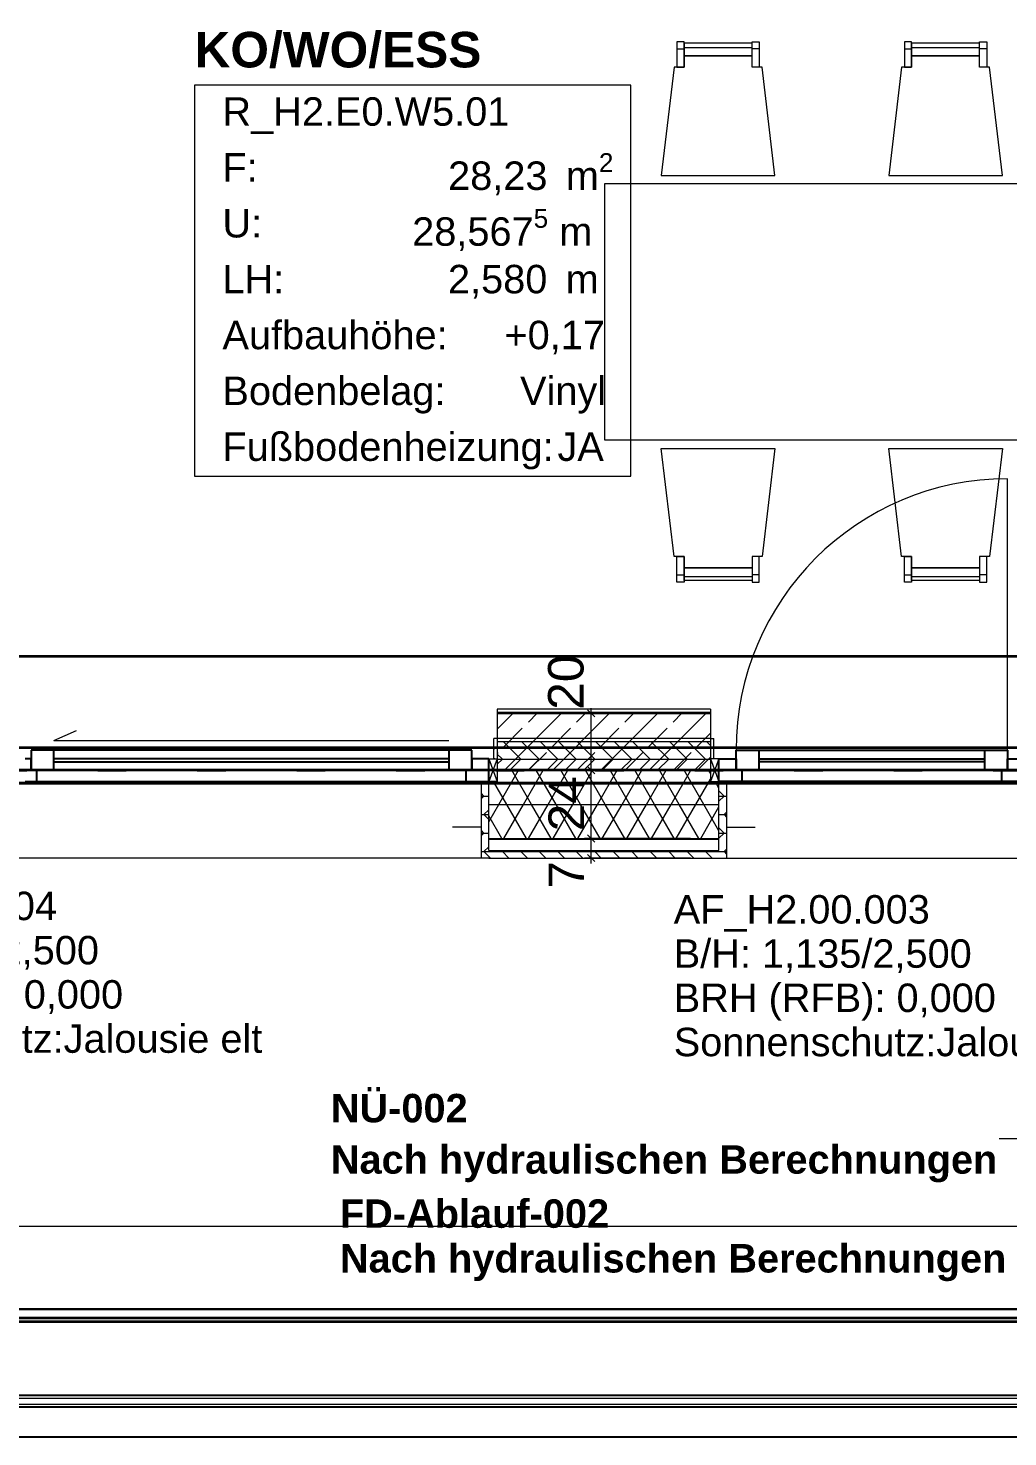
# Model space of a CAD drawing. Extents: x 0 to 42, y 0 to 29.7.
# Drawn here: x 22.124 to 25.57, y 6.129 to 11.083 of the extents above; entities that cross this region are included whole.
import ezdxf
from ezdxf.xclip import XClip

# ---------------------------------------------------------------- set-up
doc = ezdxf.new("R2010")
doc.units = 0
doc.header["$MEASUREMENT"] = 0
doc.header["$XCLIPFRAME"] = 0
for name, pattern in [('Achse', [115, 0, -40, 75, 0]), ('Punktlinie_ eng', [0.0125, 0, -0.0125]), ('Wipeout_Contour', [50, 0, -50])]:
    doc.linetypes.add(name, pattern=pattern)
for name, color, linetype in [('0_30 - Räume', 7, 'Continuous'), ('331 - Tragende Außenwände.Statisch erforderlich', 7, 'Continuous'), ('339 - Außenwände_ sonstiges.Attika Holz_ Geländer_ Handläufe_ Werbung', 7, 'Continuous'), ('339 - Rohbau_ sonstiges.Attika massiv_ Lichtschächte', 7, 'Continuous'), ('351 - Deckenkonstruktionen.Decken', 7, 'Continuous'), ('352 - Deckenbeläge.Fußbodenaufbauten', 7, 'Continuous'), ('361 - Dachkonstruktionen.Unterdach', 7, 'Continuous'), ('363 - Dachbeläge.Oberdach_ Balkonbeläge_ Beläge Dachterrasse_ Gründach', 7, 'Continuous'), ('411 - Abwasseranlagen.Rinnen_ Gullis am Gebäude', 7, 'Continuous'), ('5_00 - WP Ausbau - Bemaßung', 7, 'Continuous'), ('611 - Allgemeine Ausstattung.Möbel', 7, 'Continuous')]:
    doc.layers.add(name, color=color, linetype=linetype)
doc.styles.add('ERSTELLTER_STIL_1', font='arial.ttf')
doc.styles.add('ERSTELLTER_STIL_2', font='arial.ttf')
pattern_1 = [(0, (26.131676, 15.72738), (0, 0.065), []), (45, (26.13168, 15.72738), (-0.13, 0.13), [0.091924, -0.091924]), (45, (26.19668, 15.72738), (-0.13, 0.13), [0.091924, -0.091924]), (45, (26.26168, 15.72738), (-0.13, 0.13), [0.091924, -0.091924]), (45, (26.32668, 15.72738), (-0.13, 0.13), [0.091924, -0.091924]), (315, (26.13168, 15.72738), (0.13, 0.13), [0.091924, -0.091924]), (315, (26.19668, 15.72738), (0.13, 0.13), [0.091924, -0.091924]), (315, (26.26168, 15.72738), (0.13, 0.13), [0.091924, -0.091924]), (315, (26.32668, 15.72738), (0.13, 0.13), [0.091924, -0.091924])]
pattern_2 = [(60, (26.131676, 15.72738), (-0.0649519, 0.0375), []), (120, (26.131676, 15.72738), (0.0649519, 0.0375), [])]
pattern_3 = [(45, (26.131676, 15.72738), (-0.01767767, 0.01767767), [0, -0.025])]

# ---------------------------------------------------------------- blocks, each defined once
blk = doc.blocks.new('Zeichnung_1_1', base_point=(26.1317, 15.7274))
at = {"layer": '331 - Tragende Außenwände.Statisch erforderlich', "linetype": 'Continuous', "lineweight": 18}
h = blk.add_hatch(dxfattribs=at)
h.set_pattern_fill('Verputz_0001', color=9, style=0, pattern_type=2)
h.set_pattern_definition([(0, (26.13168, 15.72738), (0, 0.0866025), [0, -0.05]), (0, (26.15668, 15.77068), (0, 0.0866025), [0, -0.05])])
h.paths.add_polyline_path([(24.524, 8.6885), (23.7739, 8.6885), (23.7739, 8.6735), (24.524, 8.6735)])
at = {"layer": '331 - Tragende Außenwände.Statisch erforderlich', "linetype": 'Continuous', "lineweight": 18, "true_color": 0x00a800}
h = blk.add_hatch(dxfattribs=at)
h.set_pattern_fill('Beton__Stahlbeton_0001', color=94, style=0, pattern_type=2)
h.set_pattern_definition([(45, (26.13168, 15.72738), (-0.0848528, 0.0848528), []), (45, (26.08925, 15.76981), (-0.0848528, 0.0848528), [0.09, -0.03])])
h.paths.add_polyline_path([(24.524, 8.6735), (23.7739, 8.6735), (23.7739, 8.4735), (24.524, 8.4735)])
at = {"layer": '331 - Tragende Außenwände.Statisch erforderlich', "linetype": 'Continuous', "lineweight": 18, "true_color": 0x9f9f9f}
h = blk.add_hatch(dxfattribs=at)
h.set_pattern_fill('Gips_0001', color=253, style=0, pattern_type=2)
h.set_pattern_definition(pattern_3)
h.paths.add_polyline_path([(23.7739, 8.5855), (23.7619, 8.5855), (23.7619, 8.5135), (23.7739, 8.5135), (23.7739, 8.5735)])
h = blk.add_hatch(dxfattribs=at)
h.set_pattern_fill('Gips_0001', color=253, style=0, pattern_type=2)
h.set_pattern_definition(pattern_3)
h.paths.add_polyline_path([(24.5237, 8.5855), (23.7739, 8.5855), (23.7739, 8.5735), (24.5237, 8.5735)])
at = {"layer": '331 - Tragende Außenwände.Statisch erforderlich', "linetype": 'Continuous', "lineweight": 18, "true_color": 0x05000d}
h = blk.add_hatch(dxfattribs=at)
h.set_pattern_fill('Holz__Sperrholz_2__0001', color=178, style=0, pattern_type=2)
h.set_pattern_definition(pattern_1)
h.paths.add_polyline_path([(23.7739, 8.5135), (23.7739, 8.4735), (24.5237, 8.4735), (24.5237, 8.5135), (24.5237, 8.5735), (23.7739, 8.5735)])
at = {"layer": '331 - Tragende Außenwände.Statisch erforderlich', "linetype": 'Continuous', "lineweight": 18, "true_color": 0x9f9f9f}
h = blk.add_hatch(dxfattribs=at)
h.set_pattern_fill('Gips_0001', color=253, style=0, pattern_type=2)
h.set_pattern_definition(pattern_3)
h.paths.add_polyline_path([(24.5237, 8.5855), (24.5237, 8.5735), (24.5237, 8.5135), (24.5357, 8.5135), (24.5357, 8.5855)])
at = {"layer": '331 - Tragende Außenwände.Statisch erforderlich', "linetype": 'Continuous', "lineweight": 18, "true_color": 0x05000d}
h = blk.add_hatch(dxfattribs=at)
h.set_pattern_fill('Dämmung__weich_0001', color=178, style=0, pattern_type=2)
h.set_pattern_definition(pattern_2)
h.paths.add_polyline_path([(23.7739, 8.4335), (23.7439, 8.4335), (23.7439, 8.3535), (24.5537, 8.3535), (24.5537, 8.4335), (24.5237, 8.4335), (24.5237, 8.4735), (23.7739, 8.4735)])
at = {"layer": '331 - Tragende Außenwände.Statisch erforderlich', "linetype": 'Continuous', "lineweight": 18, "true_color": 0x7e5900}
h = blk.add_hatch(dxfattribs=at)
h.set_pattern_fill('Holz__Sperrholz_2__0001', color=46, style=0, pattern_type=2)
h.set_pattern_definition(pattern_1)
h.paths.add_polyline_path([(23.7169, 8.1645), (23.7439, 8.1645), (23.7439, 8.1915), (23.7439, 8.4335), (23.7169, 8.4335)])
h = blk.add_hatch(dxfattribs=at)
h.set_pattern_fill('Holz__Sperrholz_2__0001', color=46, style=0, pattern_type=2)
h.set_pattern_definition(pattern_1)
h.paths.add_polyline_path([(24.5807, 8.1645), (24.5807, 8.4335), (24.5537, 8.4335), (24.5537, 8.1915), (24.5537, 8.1645)])
at = {"layer": '331 - Tragende Außenwände.Statisch erforderlich', "linetype": 'Continuous', "lineweight": 18, "true_color": 0x05000d}
h = blk.add_hatch(dxfattribs=at)
h.set_pattern_fill('Dämmung__weich_0001', color=178, style=0, pattern_type=2)
h.set_pattern_definition(pattern_2)
h.paths.add_polyline_path([(23.7439, 8.2335), (24.5537, 8.2335), (24.5537, 8.3535), (23.7439, 8.3535)])
at = {"layer": '331 - Tragende Außenwände.Statisch erforderlich', "linetype": 'Continuous', "lineweight": 18, "true_color": 0x0099e6}
blk.add_hatch(color=142, dxfattribs=at).paths.add_polyline_path([(23.7439, 8.2315), (24.5537, 8.2315), (24.5537, 8.2335), (23.7439, 8.2335)])
at = {"layer": '331 - Tragende Außenwände.Statisch erforderlich', "linetype": 'Continuous', "lineweight": 18, "true_color": 0x7e5900}
h = blk.add_hatch(dxfattribs=at)
h.set_pattern_fill('Holz__Sperrholz_2__0001', color=46, style=0, pattern_type=2)
h.set_pattern_definition(pattern_1)
h.paths.add_polyline_path([(23.7439, 8.1645), (24.5537, 8.1645), (24.5537, 8.1915), (23.7439, 8.1915)])
at = {"layer": '0_30 - Räume', "color": 178, "linetype": 'Continuous', "lineweight": 18, "ltscale": 20, "true_color": 0x05000d}
for p, q in [((24.244, 10.8823), (22.709, 10.8823)), ((22.709, 10.8823), (22.709, 9.5073)), ((24.244, 9.5073), (24.244, 10.8823)), ((22.709, 9.5073), (24.244, 9.5073))]:
    blk.add_line(p, q, dxfattribs=at)
at = {"layer": '331 - Tragende Außenwände.Statisch erforderlich', "color": 178, "linetype": 'Continuous', "lineweight": 18, "ltscale": 20, "true_color": 0x05000d}
for p, q in [((25.5687, 8.5435), (25.5687, 9.4985)), ((22.2139, 8.5785), (22.2939, 8.6135)), ((22.2139, 8.5785), (23.6039, 8.5785)), ((23.7619, 8.5135), (23.7619, 8.5855)), ((23.7739, 8.5855), (23.7619, 8.5855)), ((23.7739, 8.5855), (23.7619, 8.5855)), ((23.7619, 8.5135), (23.7619, 8.5855)), ((24.5237, 8.5735), (23.7739, 8.5735)), ((23.7739, 8.5735), (23.7739, 8.5135)), ((24.5237, 8.5855), (24.5357, 8.5855)), ((24.5237, 8.5855), (24.5357, 8.5855)), ((24.5237, 8.5735), (24.5237, 8.5135)), ((24.5357, 8.5135), (24.5357, 8.5855)), ((24.5357, 8.5135), (24.5357, 8.5855)), ((23.7439, 8.5135), (23.7739, 8.4335)), ((23.7739, 8.5135), (23.7439, 8.4335)), ((23.7739, 8.4735), (24.5237, 8.4735)), ((24.5537, 8.5135), (24.5237, 8.4335)), ((24.5237, 8.5135), (24.5537, 8.4335)), ((23.7169, 8.4335), (23.7169, 8.1645)), ((23.7169, 8.4335), (23.7169, 8.1645)), ((23.7439, 8.1915), (23.7439, 8.4335)), ((24.5537, 8.1915), (24.5537, 8.4335)), ((24.5807, 8.4335), (24.5807, 8.1645)), ((24.5807, 8.4335), (24.5807, 8.1645)), ((23.7439, 8.3535), (24.5537, 8.3535)), ((23.7439, 8.2335), (24.5537, 8.2335)), ((23.7439, 8.2315), (24.5537, 8.2315)), ((23.7439, 8.1915), (24.5537, 8.1915)), ((23.7169, 8.1645), (19.8309, 8.1645)), ((23.7439, 8.1645), (23.7169, 8.1645)), ((23.7439, 8.1645), (23.7169, 8.1645)), ((24.5537, 8.1645), (24.5807, 8.1645)), ((24.5537, 8.1645), (24.5807, 8.1645)), ((24.5807, 8.1645), (25.6017, 8.1645))]:
    blk.add_line(p, q, dxfattribs=at)
at = {"layer": '331 - Tragende Außenwände.Statisch erforderlich', "color": 178, "linetype": 'Continuous', "lineweight": 35, "ltscale": 20, "true_color": 0x05000d}
blk.add_line((24.524, 8.6735), (23.7739, 8.6735), dxfattribs=at)
at = {"layer": '331 - Tragende Außenwände.Statisch erforderlich', "color": 178, "linetype": 'Continuous', "lineweight": 25, "ltscale": 20, "true_color": 0x05000d}
for p, q in [((22.2139, 8.5435), (22.1339, 8.5435)), ((22.1339, 8.5435), (22.1339, 8.4735)), ((23.6039, 8.5435), (22.2139, 8.5435)), ((22.2139, 8.4735), (22.2139, 8.5435)), ((23.6839, 8.5435), (23.6039, 8.5435)), ((23.6039, 8.5435), (23.6039, 8.4735)), ((23.6839, 8.4735), (23.6839, 8.5435)), ((24.6137, 8.4735), (24.6137, 8.5435)), ((24.6137, 8.5435), (24.6937, 8.5435)), ((24.6937, 8.5435), (25.4887, 8.5435)), ((24.6937, 8.5435), (24.6937, 8.4735)), ((25.4887, 8.4735), (25.4887, 8.5435)), ((25.4887, 8.5435), (25.5687, 8.5435)), ((25.5687, 8.5435), (25.5687, 8.4735)), ((22.1339, 8.5135), (22.1139, 8.5135)), ((22.1339, 8.4735), (22.1339, 8.5135)), ((22.1539, 8.4735), (22.1339, 8.4735)), ((22.1339, 8.4735), (22.2139, 8.4735)), ((22.1539, 8.4335), (22.1539, 8.4735)), ((23.6039, 8.5135), (22.2139, 8.5135)), ((22.2139, 8.5035), (23.6039, 8.5035)), ((22.2139, 8.4735), (23.6039, 8.4735)), ((23.6039, 8.4735), (23.6839, 8.4735)), ((23.6839, 8.4735), (23.6639, 8.4735)), ((23.6639, 8.4735), (23.6639, 8.4335)), ((23.7439, 8.5135), (23.6839, 8.5135)), ((23.6839, 8.5135), (23.6839, 8.4735)), ((23.7439, 8.4335), (23.7439, 8.5135)), ((24.5537, 8.5135), (24.6137, 8.5135)), ((24.5537, 8.4335), (24.5537, 8.5135)), ((24.6137, 8.5135), (24.6137, 8.4735)), ((24.6137, 8.4735), (24.6337, 8.4735)), ((24.6937, 8.4735), (24.6137, 8.4735)), ((24.6337, 8.4735), (24.6337, 8.4335)), ((24.6937, 8.5135), (25.4887, 8.5135)), ((25.4887, 8.5035), (24.6937, 8.5035)), ((25.4887, 8.4735), (24.6937, 8.4735)), ((25.5687, 8.4735), (25.4887, 8.4735)), ((25.5487, 8.4335), (25.5487, 8.4735)), ((25.5487, 8.4735), (25.5687, 8.4735)), ((25.5687, 8.4735), (25.5687, 8.5135)), ((25.5687, 8.5135), (25.6287, 8.5135)), ((22.1139, 8.4335), (22.1539, 8.4335)), ((22.1539, 8.4335), (23.6639, 8.4335)), ((23.6639, 8.4335), (23.7439, 8.4335)), ((24.6337, 8.4335), (24.5537, 8.4335)), ((25.5487, 8.4335), (24.6337, 8.4335)), ((25.6287, 8.4335), (25.5487, 8.4335))]:
    blk.add_line(p, q, dxfattribs=at)
at = {"layer": '331 - Tragende Außenwände.Statisch erforderlich', "color": 178, "linetype": 'Achse', "lineweight": 18, "ltscale": 20, "true_color": 0x05000d}
for p, q in [((23.7169, 8.4335), (23.7169, 8.2735)), ((24.5807, 8.4335), (24.5807, 8.2735)), ((23.7169, 8.2735), (19.8309, 8.2735)), ((24.5807, 8.2735), (25.6017, 8.2735))]:
    blk.add_line(p, q, dxfattribs=at)
at = {"layer": '331 - Tragende Außenwände.Statisch erforderlich', "color": 178, "linetype": 'Continuous', "lineweight": 18, "ltscale": 20, "true_color": 0x05000d, "flags": 128}
for points in [[(24.524, 8.6885), (23.7739, 8.6885)], [(23.7739, 8.6885), (23.7739, 8.6735)], [(23.7739, 8.6735), (23.7739, 8.4735)], [(24.524, 8.6885), (24.524, 8.6735)], [(24.524, 8.6735), (24.524, 8.4735)], [(24.5237, 8.5855), (23.7739, 8.5855)], [(23.7739, 8.4735), (24.524, 8.4735)], [(23.7439, 8.1645), (24.5537, 8.1645)]]:
    blk.add_lwpolyline(points, dxfattribs=at)
for points in [[(23.7439, 8.5135), (23.7739, 8.5135), (23.7739, 8.4335), (23.7439, 8.4335)], [(24.5537, 8.5135), (24.5237, 8.5135), (24.5237, 8.4335), (24.5537, 8.4335)]]:
    blk.add_lwpolyline(points, close=True, dxfattribs=at)
at = {"layer": '331 - Tragende Außenwände.Statisch erforderlich', "color": 178, "linetype": 'Continuous', "lineweight": 18, "ltscale": 20, "true_color": 0x05000d}
blk.add_arc((25.5687, 8.5435), 0.955, 90, 180, dxfattribs=at)
at = {"layer": '351 - Deckenkonstruktionen.Decken', "color": 178, "linetype": 'Continuous', "lineweight": 35, "ltscale": 20, "true_color": 0x05000d, "flags": 128}
blk.add_lwpolyline([(18.8187, 15.7634), (18.8187, 8.4285), (26.1597, 8.4285), (26.1597, 15.7634), (24.2441, 15.7634), (20.9388, 15.7634), (20.0288, 15.7634)], close=True, dxfattribs=at)
at = {"layer": '351 - Deckenkonstruktionen.Decken', "color": 178, "linetype": 'Punktlinie_ eng', "lineweight": 35, "ltscale": 20, "true_color": 0x05000d, "flags": 128}
blk.add_lwpolyline([(18.8687, 8.4735), (26.0397, 8.4735), (26.0397, 15.6354), (23.5087, 15.6354), (19.9541, 15.6354), (18.8687, 15.6354)], close=True, dxfattribs=at)
at = {"layer": '352 - Deckenbeläge.Fußbodenaufbauten', "color": 178, "linetype": 'Continuous', "lineweight": 35, "ltscale": 20, "true_color": 0x05000d, "flags": 128}
blk.add_lwpolyline([(18.9812, 8.5535), (26.0397, 8.5535), (26.0397, 12.9697), (18.9812, 12.9697)], close=True, dxfattribs=at)
at = {"layer": '361 - Dachkonstruktionen.Unterdach', "color": 178, "linetype": 'Continuous', "lineweight": 35, "ltscale": 20, "true_color": 0x05000d, "flags": 128}
blk.add_lwpolyline([(26.1597, 8.8735), (18.8187, 8.8735), (18.8187, 6.3535), (26.1597, 6.3535)], close=True, dxfattribs=at)
at = {"layer": '363 - Dachbeläge.Oberdach_ Balkonbeläge_ Beläge Dachterrasse_ Gründach', "color": 178, "linetype": 'Continuous', "lineweight": 35, "ltscale": 20, "true_color": 0x05000d, "flags": 128}
for points in [[(11.4778, 6.4735), (26.1597, 6.4735), (26.1597, 8.4735), (11.4778, 8.4735)], [(11.4778, 6.4735), (26.1597, 6.4735), (26.1597, 8.4285), (11.4778, 8.4285)]]:
    blk.add_lwpolyline(points, close=True, dxfattribs=at)
blk.add_lwpolyline([(11.4778, 8.4285), (26.1597, 8.4285)], dxfattribs=at)
at = {"layer": '411 - Abwasseranlagen.Rinnen_ Gullis am Gebäude', "color": 178, "linetype": 'Continuous', "lineweight": 18, "ltscale": 20, "true_color": 0x05000d}
blk.add_line((25.7383, 7.1777), (25.5388, 7.1777), dxfattribs=at)
at = {"layer": '5_00 - WP Ausbau - Bemaßung', "color": 178, "linetype": 'Continuous', "lineweight": 18, "ltscale": 20, "true_color": 0x05000d}
for p, q in [((24.4541, 8.6735), (24.0807, 8.6735)), ((24.1166, 8.661), (24.0916, 8.686)), ((24.1041, 8.6735), (24.1041, 8.6922)), ((24.1041, 8.4735), (24.1041, 8.6735)), ((24.4541, 8.4735), (24.0807, 8.4735)), ((24.0916, 8.486), (24.1166, 8.461)), ((24.1041, 8.2335), (24.1041, 8.4735)), ((24.4541, 8.2335), (24.0807, 8.2335)), ((24.0916, 8.246), (24.1166, 8.221)), ((24.1041, 8.1645), (24.1041, 8.2335)), ((24.0916, 8.177), (24.1166, 8.152)), ((24.4541, 8.1645), (24.0807, 8.1645)), ((24.1041, 8.1457), (24.1041, 8.1645)), ((11.6459, 6.8703), (25.9915, 6.8703))]:
    blk.add_line(p, q, dxfattribs=at)
at = {"layer": '611 - Allgemeine Ausstattung.Möbel', "color": 9, "linetype": 'Continuous', "lineweight": 18, "ltscale": 20}
for p, q in [((24.406, 11.0102), (24.431, 11.0102)), ((24.431, 11.0152), (24.6703, 11.0152)), ((24.6953, 11.0102), (24.6703, 11.0102)), ((25.206, 11.0102), (25.231, 11.0102)), ((25.231, 11.0152), (25.4703, 11.0152)), ((25.4953, 11.0102), (25.4703, 11.0102)), ((24.406, 9.1602), (24.431, 9.1602)), ((24.431, 9.1552), (24.6703, 9.1552)), ((24.6953, 9.1602), (24.6703, 9.1602)), ((25.206, 9.1602), (25.231, 9.1602)), ((25.231, 9.1552), (25.4703, 9.1552)), ((25.4953, 9.1602), (25.4703, 9.1602))]:
    blk.add_line(p, q, dxfattribs=at)
at = {"layer": '611 - Allgemeine Ausstattung.Möbel', "color": 9, "linetype": 'Continuous', "lineweight": 18, "ltscale": 20, "flags": 128}
for points in [[(24.406, 10.9452), (24.431, 10.9452), (24.431, 11.0352), (24.406, 11.0352)], [(24.431, 10.9852), (24.6703, 10.9852), (24.6703, 11.0302), (24.431, 11.0302)], [(24.6953, 10.9452), (24.6703, 10.9452), (24.6703, 11.0352), (24.6953, 11.0352)], [(25.206, 10.9452), (25.231, 10.9452), (25.231, 11.0352), (25.206, 11.0352)], [(25.231, 10.9852), (25.4703, 10.9852), (25.4703, 11.0302), (25.231, 11.0302)], [(25.4953, 10.9452), (25.4703, 10.9452), (25.4703, 11.0352), (25.4953, 11.0352)], [(24.3507, 10.5652), (24.7507, 10.5652), (24.7054, 10.9452), (24.6703, 10.9452), (24.6703, 10.9852), (24.431, 10.9852), (24.431, 10.9452), (24.3959, 10.9452)], [(25.1507, 10.5652), (25.5507, 10.5652), (25.5054, 10.9452), (25.4703, 10.9452), (25.4703, 10.9852), (25.231, 10.9852), (25.231, 10.9452), (25.1959, 10.9452)], [(24.1507, 9.6352), (25.7507, 9.6352), (25.7507, 10.5352), (24.1507, 10.5352)], [(24.3507, 9.6052), (24.7507, 9.6052), (24.7054, 9.2252), (24.6703, 9.2252), (24.6703, 9.1852), (24.431, 9.1852), (24.431, 9.2252), (24.3959, 9.2252)], [(25.1507, 9.6052), (25.5507, 9.6052), (25.5054, 9.2252), (25.4703, 9.2252), (25.4703, 9.1852), (25.231, 9.1852), (25.231, 9.2252), (25.1959, 9.2252)], [(24.406, 9.2252), (24.431, 9.2252), (24.431, 9.1352), (24.406, 9.1352)], [(24.6953, 9.2252), (24.6703, 9.2252), (24.6703, 9.1352), (24.6953, 9.1352)], [(25.206, 9.2252), (25.231, 9.2252), (25.231, 9.1352), (25.206, 9.1352)], [(25.4953, 9.2252), (25.4703, 9.2252), (25.4703, 9.1352), (25.4953, 9.1352)], [(24.431, 9.1852), (24.6703, 9.1852), (24.6703, 9.1402), (24.431, 9.1402)], [(25.231, 9.1852), (25.4703, 9.1852), (25.4703, 9.1402), (25.231, 9.1402)]]:
    blk.add_lwpolyline(points, close=True, dxfattribs=at)
at = {"layer": '0_30 - Räume', "color": 178, "linetype": 'Continuous', "lineweight": 18, "true_color": 0x05000d, "attachment_point": 1}
for s, insert, char_height, style in [('\\A1;{\\pqj;\\pt0;\\fArial|b1|i0|c0|p38;KO/WO/ESS}', (22.709, 11.0698), 0.125, 'ERSTELLTER_STIL_2'), ('\\A1;{\\pql;\\pt0;\\fArial|b0|i0|c0|p38;R_H2.E0.W5.01}', (22.8072, 10.8398), 0.1, 'ERSTELLTER_STIL_1'), ('\\A1;{\\pqj;\\pt0;\\fArial|b0|i0|c0|p38;F: }', (22.8072, 10.6433), 0.1, 'ERSTELLTER_STIL_1'), ('\\A1;{\\pql;\\pt0,0.05;\\fArial|b0|i0|c0|p38;28,23\\fArial|b0|i0|c0|p38;\\A1{\\H.66x;\\S^  ;}\\fArial|b0|i0|c0|p38; m\\fArial|b0|i0|c0|p38;\\A1{\\H.66x;\\S2^  ;}}', (23.601, 10.6433), 0.1, 'ERSTELLTER_STIL_1'), ('\\A1;{\\pqj;\\pt0;\\fArial|b0|i0|c0|p38;U: }', (22.8072, 10.4469), 0.1, 'ERSTELLTER_STIL_1'), ('\\A1;{\\pql;\\pt0,0.05;\\fArial|b0|i0|c0|p38;28,567\\fArial|b0|i0|c0|p38;\\A1{\\H.66x;\\S5^  ;}\\fArial|b0|i0|c0|p38; m\\fArial|b0|i0|c0|p38;\\A1{\\H.66x;\\S^  ;}}', (23.4746, 10.4469), 0.1, 'ERSTELLTER_STIL_1'), ('\\A1;{\\pqj;\\pt0;\\fArial|b0|i0|c0|p38;LH: }', (22.8072, 10.2505), 0.1, 'ERSTELLTER_STIL_1'), ('\\A1;{\\pql;\\pt0,0.05;\\fArial|b0|i0|c0|p38;2,580\\fArial|b0|i0|c0|p38;\\A1{\\H.66x;\\S^  ;}\\fArial|b0|i0|c0|p38; m\\fArial|b0|i0|c0|p38;\\A1{\\H.66x;\\S^  ;}}', (23.6005, 10.2505), 0.1, 'ERSTELLTER_STIL_1'), ('\\A1;{\\pqj;\\pt0;\\fArial|b0|i0|c0|p38;Aufbauhöhe: }', (22.8072, 10.054), 0.1, 'ERSTELLTER_STIL_1'), ('\\A1;{\\pql;\\pt0,0.05;\\fArial|b0|i0|c0|p38;+0,17\\fArial|b0|i0|c0|p38;\\A1{\\H.66x;\\S^  ;}\\fArial|b0|i0|c0|p38;\\fArial|b0|i0|c0|p38;\\A1{\\H.66x;\\S^  ;}}', (23.7992, 10.054), 0.1, 'ERSTELLTER_STIL_1'), ('\\A1;{\\pqj;\\pt0;\\fArial|b0|i0|c0|p38;Bodenbelag: }', (22.8072, 9.8576), 0.1, 'ERSTELLTER_STIL_1'), ('\\A1;{\\pqj;\\pt0;\\fArial|b0|i0|c0|p38;Vinyl}', (23.8541, 9.8576), 0.1, 'ERSTELLTER_STIL_1'), ('\\A1;{\\pqj;\\pt0;\\fArial|b0|i0|c0|p38;Fußbodenheizung: }', (22.8072, 9.6612), 0.1, 'ERSTELLTER_STIL_1'), ('\\A1;{\\pqj;\\pt0;\\fArial|b0|i0|c0|p38;JA}', (23.9857, 9.6612), 0.1, 'ERSTELLTER_STIL_1')]:
    blk.add_mtext(s, dxfattribs=dict(at, insert=insert, char_height=char_height, style=style))
at = {"layer": '331 - Tragende Außenwände.Statisch erforderlich', "color": 178, "linetype": 'Continuous', "lineweight": 18, "true_color": 0x05000d, "char_height": 0.1, "attachment_point": 1, "line_spacing_factor": 0.932867, "style": 'ERSTELLTER_STIL_1'}
for s, insert in [('\\A1;{\\pql;\\fArial|b0|i0|c0|p38;AF_H2.00.004\\P\\pql;\\fArial|b0|i0|c0|p38;B/H: \\fArial|b0|i0|c0|p38;4,000\\fArial|b0|i0|c0|p38;/\\fArial|b0|i0|c0|p38;2,500\\fArial|b0|i0|c0|p38; \\P\\pql;\\fArial|b0|i0|c0|p38;BRH\\fArial|b0|i0|c0|p38; (RFB)\\fArial|b0|i0|c0|p38;: \\fArial|b0|i0|c0|p38;0,000\\P\\pql;\\fArial|b0|i0|c0|p38;Sonnenschutz:\\fArial|b0|i0|c0|p38;Jalousie elt}', (21.3246, 8.0463)), ('\\A1;{\\pql;\\fArial|b0|i0|c0|p38;AF_H2.00.003\\P\\pql;\\fArial|b0|i0|c0|p38;B/H: \\fArial|b0|i0|c0|p38;1,135\\fArial|b0|i0|c0|p38;/\\fArial|b0|i0|c0|p38;2,500\\fArial|b0|i0|c0|p38; \\P\\pql;\\fArial|b0|i0|c0|p38;BRH\\fArial|b0|i0|c0|p38; (RFB)\\fArial|b0|i0|c0|p38;: \\fArial|b0|i0|c0|p38;0,000\\P\\pql;\\fArial|b0|i0|c0|p38;Sonnenschutz:\\fArial|b0|i0|c0|p38;Jalousie elt}', (24.3945, 8.0343))]:
    blk.add_mtext(s, dxfattribs=dict(at, insert=insert))
at = {"layer": '411 - Abwasseranlagen.Rinnen_ Gullis am Gebäude', "color": 154, "linetype": 'Continuous', "lineweight": 18, "true_color": 0x0051a8, "char_height": 0.1, "attachment_point": 1, "style": 'ERSTELLTER_STIL_2'}
for s, insert in [('\\A1;{\\pql;\\pt0,116;\\fArial|b1|i0|c0|p38;NÜ-002\\fArial|b1|i0|c0|p38;\\A1{\\H.66x;\\S^  ;}\\fArial|b1|i0|c0|p38;\\fArial|b1|i0|c0|p38;\\A1{\\H.66x;\\S^  ;}\\fArial|b1|i0|c0|p38;\\fArial|b1|i0|c0|p38;\\fArial|b1|i0|c0|p38;\\fArial|b1|i0|c0|p38;\\fArial|b1|i0|c0|p38;\\fArial|b1|i0|c0|p38;\\fArial|b1|i0|c0|p38;\\A1{\\H.66x;\\S^  ;}\\fArial|b1|i0|c0|p38;\\fArial|b1|i0|c0|p38;\\A1{\\H.66x;\\S^  ;}\\fArial|b1|i0|c0|p38;\\fArial|b1|i0|c0|p38;\\fArial|b1|i0|c0|p38;\\fArial|b1|i0|c0|p38;\\fArial|b1|i0|c0|p38;\\fArial|b1|i0|c0|p38;\\fArial|b1|i0|c0|p38;\\A1{\\H.66x;\\S^  ;}\\fArial|b1|i0|c0|p38;\\fArial|b1|i0|c0|p38;\\A1{\\H.66x;\\S^  ;}\\fArial|b1|i0|c0|p38;\\fArial|b1|i0|c0|p38;\\fArial|b1|i0|c0|p38;\\fArial|b1|i0|c0|p38;\\fArial|b1|i0|c0|p38;\\fArial|b1|i0|c0|p38;\\fArial|b1|i0|c0|p38;\\A1{\\H.66x;\\S^  ;}\\fArial|b1|i0|c0|p38;\\fArial|b1|i0|c0|p38;\\A1{\\H.66x;\\S^  ;}\\fArial|b1|i0|c0|p38;\\fArial|b1|i0|c0|p38;\\fArial|b1|i0|c0|p38;\\fArial|b1|i0|c0|p38;\\fArial|b1|i0|c0|p38;\\fArial|b1|i0|c0|p38;\\fArial|b1|i0|c0|p38;\\A1{\\H.66x;\\S^  ;}\\fArial|b1|i0|c0|p38;\\fArial|b1|i0|c0|p38;\\A1{\\H.66x;\\S^  ;}\\fArial|b1|i0|c0|p38;\\fArial|b1|i0|c0|p38;\\fArial|b1|i0|c0|p38;\\fArial|b1|i0|c0|p38;\\fArial|b1|i0|c0|p38;\\fArial|b1|i0|c0|p38;\\fArial|b1|i0|c0|p38;\\A1{\\H.66x;\\S^  ;}\\fArial|b1|i0|c0|p38;}', (23.1885, 7.3353)), ('\\A1;{\\pql;\\pt0,116;\\fArial|b1|i0|c0|p38;Nach hydraulischen Berechnungen\\fArial|b1|i0|c0|p38;\\A1{\\H.66x;\\S^  ;}\\fArial|b1|i0|c0|p38;\\fArial|b1|i0|c0|p38;\\A1{\\H.66x;\\S^  ;}\\fArial|b1|i0|c0|p38;\\fArial|b1|i0|c0|p38;\\fArial|b1|i0|c0|p38;\\fArial|b1|i0|c0|p38;\\fArial|b1|i0|c0|p38;\\fArial|b1|i0|c0|p38;\\fArial|b1|i0|c0|p38;\\A1{\\H.66x;\\S^  ;}\\fArial|b1|i0|c0|p38;\\fArial|b1|i0|c0|p38;\\A1{\\H.66x;\\S^  ;}\\fArial|b1|i0|c0|p38;\\fArial|b1|i0|c0|p38;\\fArial|b1|i0|c0|p38;\\fArial|b1|i0|c0|p38;\\fArial|b1|i0|c0|p38;\\fArial|b1|i0|c0|p38;\\fArial|b1|i0|c0|p38;\\A1{\\H.66x;\\S^  ;}\\fArial|b1|i0|c0|p38;\\fArial|b1|i0|c0|p38;\\A1{\\H.66x;\\S^  ;}\\fArial|b1|i0|c0|p38;\\fArial|b1|i0|c0|p38;\\fArial|b1|i0|c0|p38;\\fArial|b1|i0|c0|p38;\\fArial|b1|i0|c0|p38;\\fArial|b1|i0|c0|p38;\\fArial|b1|i0|c0|p38;\\A1{\\H.66x;\\S^  ;}\\fArial|b1|i0|c0|p38;\\fArial|b1|i0|c0|p38;\\A1{\\H.66x;\\S^  ;}\\fArial|b1|i0|c0|p38;\\fArial|b1|i0|c0|p38;\\fArial|b1|i0|c0|p38;\\fArial|b1|i0|c0|p38;\\fArial|b1|i0|c0|p38;\\fArial|b1|i0|c0|p38;\\fArial|b1|i0|c0|p38;\\A1{\\H.66x;\\S^  ;}\\fArial|b1|i0|c0|p38;\\fArial|b1|i0|c0|p38;\\A1{\\H.66x;\\S^  ;}\\fArial|b1|i0|c0|p38;\\fArial|b1|i0|c0|p38;\\fArial|b1|i0|c0|p38;\\fArial|b1|i0|c0|p38;\\fArial|b1|i0|c0|p38;\\fArial|b1|i0|c0|p38;\\fArial|b1|i0|c0|p38;\\A1{\\H.66x;\\S^  ;}\\fArial|b1|i0|c0|p38;}', (23.1885, 7.1548)), ('\\A1;{\\pql;\\pt0,116;\\fArial|b1|i0|c0|p38;FD-Ablauf-002\\fArial|b1|i0|c0|p38;\\A1{\\H.66x;\\S^  ;}\\fArial|b1|i0|c0|p38;\\fArial|b1|i0|c0|p38;\\A1{\\H.66x;\\S^  ;}\\fArial|b1|i0|c0|p38;\\fArial|b1|i0|c0|p38;\\fArial|b1|i0|c0|p38;\\fArial|b1|i0|c0|p38;\\fArial|b1|i0|c0|p38;\\fArial|b1|i0|c0|p38;\\fArial|b1|i0|c0|p38;\\A1{\\H.66x;\\S^  ;}\\fArial|b1|i0|c0|p38;\\fArial|b1|i0|c0|p38;\\A1{\\H.66x;\\S^  ;}\\fArial|b1|i0|c0|p38;\\fArial|b1|i0|c0|p38;\\fArial|b1|i0|c0|p38;\\fArial|b1|i0|c0|p38;\\fArial|b1|i0|c0|p38;\\fArial|b1|i0|c0|p38;\\fArial|b1|i0|c0|p38;\\A1{\\H.66x;\\S^  ;}\\fArial|b1|i0|c0|p38;\\fArial|b1|i0|c0|p38;\\A1{\\H.66x;\\S^  ;}\\fArial|b1|i0|c0|p38;\\fArial|b1|i0|c0|p38;\\fArial|b1|i0|c0|p38;\\fArial|b1|i0|c0|p38;\\fArial|b1|i0|c0|p38;\\fArial|b1|i0|c0|p38;\\fArial|b1|i0|c0|p38;\\A1{\\H.66x;\\S^  ;}\\fArial|b1|i0|c0|p38;\\fArial|b1|i0|c0|p38;\\A1{\\H.66x;\\S^  ;}\\fArial|b1|i0|c0|p38;\\fArial|b1|i0|c0|p38;\\fArial|b1|i0|c0|p38;\\fArial|b1|i0|c0|p38;\\fArial|b1|i0|c0|p38;\\fArial|b1|i0|c0|p38;\\fArial|b1|i0|c0|p38;\\A1{\\H.66x;\\S^  ;}\\fArial|b1|i0|c0|p38;\\fArial|b1|i0|c0|p38;\\A1{\\H.66x;\\S^  ;}\\fArial|b1|i0|c0|p38;\\fArial|b1|i0|c0|p38;\\fArial|b1|i0|c0|p38;\\fArial|b1|i0|c0|p38;\\fArial|b1|i0|c0|p38;\\fArial|b1|i0|c0|p38;\\fArial|b1|i0|c0|p38;\\A1{\\H.66x;\\S^  ;}\\fArial|b1|i0|c0|p38;}', (23.2204, 6.9644)), ('\\A1;{\\pql;\\pt0,116;\\fArial|b1|i0|c0|p38;Nach hydraulischen Berechnungen\\fArial|b1|i0|c0|p38;\\A1{\\H.66x;\\S^  ;}\\fArial|b1|i0|c0|p38;\\fArial|b1|i0|c0|p38;\\A1{\\H.66x;\\S^  ;}\\fArial|b1|i0|c0|p38;\\fArial|b1|i0|c0|p38;\\fArial|b1|i0|c0|p38;\\fArial|b1|i0|c0|p38;\\fArial|b1|i0|c0|p38;\\fArial|b1|i0|c0|p38;\\fArial|b1|i0|c0|p38;\\A1{\\H.66x;\\S^  ;}\\fArial|b1|i0|c0|p38;\\fArial|b1|i0|c0|p38;\\A1{\\H.66x;\\S^  ;}\\fArial|b1|i0|c0|p38;\\fArial|b1|i0|c0|p38;\\fArial|b1|i0|c0|p38;\\fArial|b1|i0|c0|p38;\\fArial|b1|i0|c0|p38;\\fArial|b1|i0|c0|p38;\\fArial|b1|i0|c0|p38;\\A1{\\H.66x;\\S^  ;}\\fArial|b1|i0|c0|p38;\\fArial|b1|i0|c0|p38;\\A1{\\H.66x;\\S^  ;}\\fArial|b1|i0|c0|p38;\\fArial|b1|i0|c0|p38;\\fArial|b1|i0|c0|p38;\\fArial|b1|i0|c0|p38;\\fArial|b1|i0|c0|p38;\\fArial|b1|i0|c0|p38;\\fArial|b1|i0|c0|p38;\\A1{\\H.66x;\\S^  ;}\\fArial|b1|i0|c0|p38;\\fArial|b1|i0|c0|p38;\\A1{\\H.66x;\\S^  ;}\\fArial|b1|i0|c0|p38;\\fArial|b1|i0|c0|p38;\\fArial|b1|i0|c0|p38;\\fArial|b1|i0|c0|p38;\\fArial|b1|i0|c0|p38;\\fArial|b1|i0|c0|p38;\\fArial|b1|i0|c0|p38;\\A1{\\H.66x;\\S^  ;}\\fArial|b1|i0|c0|p38;\\fArial|b1|i0|c0|p38;\\A1{\\H.66x;\\S^  ;}\\fArial|b1|i0|c0|p38;\\fArial|b1|i0|c0|p38;\\fArial|b1|i0|c0|p38;\\fArial|b1|i0|c0|p38;\\fArial|b1|i0|c0|p38;\\fArial|b1|i0|c0|p38;\\fArial|b1|i0|c0|p38;\\A1{\\H.66x;\\S^  ;}\\fArial|b1|i0|c0|p38;}', (23.2204, 6.8072))]:
    blk.add_mtext(s, dxfattribs=dict(at, insert=insert))
at = {"layer": '5_00 - WP Ausbau - Bemaßung', "color": 178, "linetype": 'Continuous', "lineweight": 18, "true_color": 0x05000d, "char_height": 0.125, "attachment_point": 7, "rotation": 90, "style": 'ERSTELLTER_STIL_1'}
for s, insert, width in [('\\A1;{\\pql;\\fArial|b0|i0|c0|p38;20}', (24.0791, 8.686), 0.189715), ('\\A1;{\\pql;\\fArial|b0|i0|c0|p38;24}', (24.0791, 8.2586), 0.189715), ('\\A1;{\\pql;\\fArial|b0|i0|c0|p38;7}', (24.0791, 8.0571), 0.094857)]:
    blk.add_mtext(s, dxfattribs=dict(at, insert=insert, width=width))
at = {"color": 254, "linetype": 'Wipeout_Contour', "lineweight": 0, "ltscale": 79.838771}
blk.add_wipeout([(11.5778, 6.1294), (26.0597, 6.1294), (26.0597, 6.5776), (11.5778, 6.5776)], dxfattribs=at).dxf.layer = '339 - Rohbau_ sonstiges.Attika massiv_ Lichtschächte'
at = {"layer": '339 - Außenwände_ sonstiges.Attika Holz_ Geländer_ Handläufe_ Werbung', "color": 178, "linetype": 'Continuous', "lineweight": 25, "ltscale": 20, "true_color": 0x05000d, "flags": 128}
blk.add_lwpolyline([(11.6872, 6.2744), (11.6872, 6.2344), (25.9416, 6.2344), (25.9416, 6.2744)], close=True, dxfattribs=at)
at = {"layer": '339 - Außenwände_ sonstiges.Attika Holz_ Geländer_ Handläufe_ Werbung', "color": 7, "linetype": 'Continuous', "lineweight": 18, "ltscale": 20, "flags": 128}
for points in [[(11.6872, 6.2744), (11.6872, 6.2344), (25.9416, 6.2344), (25.9416, 6.2744)], [(11.6872, 6.2644), (11.6872, 6.2444), (25.9416, 6.2444), (25.9416, 6.2644)], [(11.6872, 6.2644), (11.6872, 6.2444), (25.9416, 6.2444), (25.9416, 6.2644)]]:
    blk.add_lwpolyline(points, close=True, dxfattribs=at)
at = {"layer": '339 - Rohbau_ sonstiges.Attika massiv_ Lichtschächte', "color": 178, "linetype": 'Continuous', "lineweight": 25, "ltscale": 20, "true_color": 0x05000d}
blk.add_line((26.0597, 6.5776), (11.5778, 6.5776), dxfattribs=at)
at = {"layer": '339 - Rohbau_ sonstiges.Attika massiv_ Lichtschächte', "color": 178, "linetype": 'Continuous', "lineweight": 25, "ltscale": 20, "true_color": 0x05000d, "flags": 128}
for points in [[(26.0597, 6.5777), (11.5778, 6.5777)], [(11.5778, 6.1294), (26.0597, 6.1294)]]:
    blk.add_lwpolyline(points, dxfattribs=at)
at = {"layer": '363 - Dachbeläge.Oberdach_ Balkonbeläge_ Beläge Dachterrasse_ Gründach', "color": 178, "linetype": 'Continuous', "lineweight": 35, "ltscale": 20, "true_color": 0x05000d, "flags": 128}
for points in [[(26.0597, 6.5467), (11.5778, 6.5467)], [(11.5778, 6.5347), (26.0597, 6.5347)]]:
    blk.add_lwpolyline(points, dxfattribs=at)

msp = doc.modelspace()

# ---------------------------------------------------------------- block references
at = {"color": 178, "linetype": 'Continuous', "lineweight": 25, "ltscale": 20, "true_color": 0x05000d}
ref = msp.add_blockref('Zeichnung_1_1', (26.1317, 15.7274), dxfattribs=at)
XClip(ref).set_block_clipping_path([(4.1980274282, 3.0257570699), (31.7992466844, 24.1343286538)])

doc.saveas('drawing.dxf')
